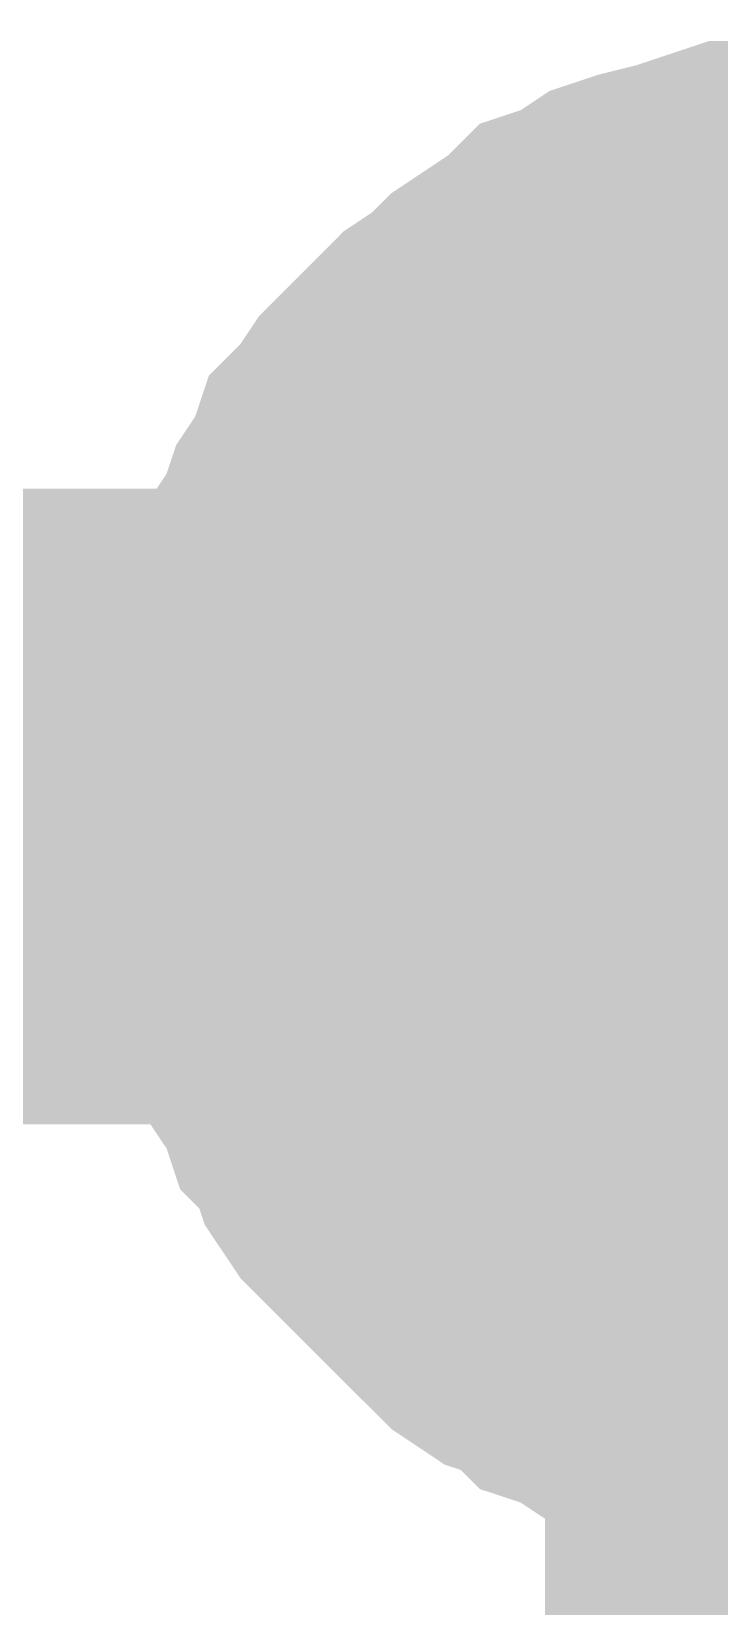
# Model space of a CAD drawing. Header units: inches. Extents: x 0 to 841, y 0 to 594.
# Drawn here: x 234.041 to 234.852, y 364.052 to 365.909 of the extents above; entities that cross this region are included whole.
import ezdxf

# ---------------------------------------------------------------- set-up
doc = ezdxf.new("R2010")
doc.units = ezdxf.units.IN
doc.layers.add('Sheet', color=255, linetype='Continuous')

msp = doc.modelspace()

# ---------------------------------------------------------------- linework, layer by layer
at = {"layer": 'Sheet'}
for points in [[(234.2574, 364.9951, 0.2997, 0.2997, 0), (234.2574, 365.0288, 0.2997, 0.2997, 0), (234.2574, 365.0737, 0.2997, 0.2997, 0), (234.2686, 365.1074, 0.2997, 0.2997, 0), (234.2686, 365.1523, 0.2997, 0.2997, 0), (234.2799, 365.186, 0.2997, 0.2997, 0), (234.2911, 365.2197, 0.2997, 0.2997, 0), (234.3023, 365.2534, 0.2997, 0.2997, 0), (234.3135, 365.2871, 0.2997, 0.2997, 0), (234.336, 365.3208, 0.2997, 0.2997, 0), (234.3472, 365.3545, 0.2997, 0.2997, 0), (234.3697, 365.3882, 0.2997, 0.2997, 0), (234.3809, 365.4218, 0.2997, 0.2997, 0), (234.4034, 365.4443, 0.2997, 0.2997, 0), (234.4258, 365.478, 0.2997, 0.2997, 0), (234.4595, 365.5117, 0.2997, 0.2997, 0), (234.482, 365.5341, 0.2997, 0.2997, 0), (234.5044, 365.5566, 0.2997, 0.2997, 0), (234.5381, 365.5791, 0.2997, 0.2997, 0), (234.5606, 365.6015, 0.2997, 0.2997, 0), (234.5943, 365.624, 0.2997, 0.2997, 0), (234.628, 365.6464, 0.2997, 0.2997, 0), (234.6504, 365.6689, 0.2997, 0.2997, 0), (234.6841, 365.6801, 0.2997, 0.2997, 0), (234.7178, 365.7026, 0.2997, 0.2997, 0), (234.7515, 365.7138, 0.2997, 0.2997, 0), (234.7964, 365.725, 0.2997, 0.2997, 0), (234.8301, 365.7363, 0.2997, 0.2997, 0), (234.8638, 365.7475, 0.2997, 0.2997, 0), (234.9087, 365.7475, 0.2997, 0.2997, 0), (234.9424, 365.7587, 0.2997, 0.2997, 0), (234.976, 365.7587, 0.2997, 0.2997, 0), (235.021, 365.7587, 0.2997, 0.2997, 0)], [(234.2574, 364.9951, 0.2997, 0.2997, 0), (234.2574, 365.0288, 0.2997, 0.2997, 0), (234.2574, 365.0737, 0.2997, 0.2997, 0), (234.2686, 365.1074, 0.2997, 0.2997, 0), (234.2686, 365.1523, 0.2997, 0.2997, 0), (234.2799, 365.186, 0.2997, 0.2997, 0), (234.2911, 365.2197, 0.2997, 0.2997, 0), (234.3023, 365.2534, 0.2997, 0.2997, 0), (234.3135, 365.2871, 0.2997, 0.2997, 0), (234.336, 365.3208, 0.2997, 0.2997, 0), (234.3472, 365.3545, 0.2997, 0.2997, 0), (234.3697, 365.3882, 0.2997, 0.2997, 0), (234.3809, 365.4218, 0.2997, 0.2997, 0), (234.4034, 365.4443, 0.2997, 0.2997, 0), (234.4258, 365.478, 0.2997, 0.2997, 0), (234.4595, 365.5117, 0.2997, 0.2997, 0), (234.482, 365.5341, 0.2997, 0.2997, 0), (234.5044, 365.5566, 0.2997, 0.2997, 0), (234.5381, 365.5791, 0.2997, 0.2997, 0), (234.5606, 365.6015, 0.2997, 0.2997, 0), (234.5943, 365.624, 0.2997, 0.2997, 0), (234.628, 365.6464, 0.2997, 0.2997, 0), (234.6504, 365.6689, 0.2997, 0.2997, 0), (234.6841, 365.6801, 0.2997, 0.2997, 0), (234.7178, 365.7026, 0.2997, 0.2997, 0), (234.7515, 365.7138, 0.2997, 0.2997, 0), (234.7964, 365.725, 0.2997, 0.2997, 0), (234.8301, 365.7363, 0.2997, 0.2997, 0), (234.8638, 365.7475, 0.2997, 0.2997, 0), (234.9087, 365.7475, 0.2997, 0.2997, 0), (234.9424, 365.7587, 0.2997, 0.2997, 0), (234.976, 365.7587, 0.2997, 0.2997, 0), (235.021, 365.7587, 0.2997, 0.2997, 0)], [(234.2574, 364.9951, 0.2997, 0.2997, 0), (234.2574, 365.0288, 0.2997, 0.2997, 0), (234.2574, 365.0737, 0.2997, 0.2997, 0), (234.2686, 365.1074, 0.2997, 0.2997, 0), (234.2686, 365.1523, 0.2997, 0.2997, 0), (234.2799, 365.186, 0.2997, 0.2997, 0), (234.2911, 365.2197, 0.2997, 0.2997, 0), (234.3023, 365.2534, 0.2997, 0.2997, 0), (234.3135, 365.2871, 0.2997, 0.2997, 0), (234.336, 365.3208, 0.2997, 0.2997, 0), (234.3472, 365.3545, 0.2997, 0.2997, 0), (234.3697, 365.3882, 0.2997, 0.2997, 0), (234.3809, 365.4218, 0.2997, 0.2997, 0), (234.4034, 365.4443, 0.2997, 0.2997, 0), (234.4258, 365.478, 0.2997, 0.2997, 0), (234.4595, 365.5117, 0.2997, 0.2997, 0), (234.482, 365.5341, 0.2997, 0.2997, 0), (234.5044, 365.5566, 0.2997, 0.2997, 0), (234.5381, 365.5791, 0.2997, 0.2997, 0), (234.5606, 365.6015, 0.2997, 0.2997, 0), (234.5943, 365.624, 0.2997, 0.2997, 0), (234.628, 365.6464, 0.2997, 0.2997, 0), (234.6504, 365.6689, 0.2997, 0.2997, 0), (234.6841, 365.6801, 0.2997, 0.2997, 0), (234.7178, 365.7026, 0.2997, 0.2997, 0), (234.7515, 365.7138, 0.2997, 0.2997, 0), (234.7964, 365.725, 0.2997, 0.2997, 0), (234.8301, 365.7363, 0.2997, 0.2997, 0), (234.8638, 365.7475, 0.2997, 0.2997, 0), (234.9087, 365.7475, 0.2997, 0.2997, 0), (234.9424, 365.7587, 0.2997, 0.2997, 0), (234.976, 365.7587, 0.2997, 0.2997, 0), (235.021, 365.7587, 0.2997, 0.2997, 0)], [(234.2574, 364.9951, 0.0991, 0.0991, 0), (234.2574, 365.0288, 0.0991, 0.0991, 0), (234.2574, 365.0737, 0.0991, 0.0991, 0), (234.2686, 365.1074, 0.0991, 0.0991, 0), (234.2686, 365.1523, 0.0991, 0.0991, 0), (234.2799, 365.186, 0.0991, 0.0991, 0), (234.2911, 365.2197, 0.0991, 0.0991, 0), (234.3023, 365.2534, 0.0991, 0.0991, 0), (234.3135, 365.2871, 0.0991, 0.0991, 0), (234.336, 365.3208, 0.0991, 0.0991, 0), (234.3472, 365.3545, 0.0991, 0.0991, 0), (234.3697, 365.3882, 0.0991, 0.0991, 0), (234.3809, 365.4218, 0.0991, 0.0991, 0), (234.4034, 365.4443, 0.0991, 0.0991, 0), (234.4258, 365.478, 0.0991, 0.0991, 0), (234.4595, 365.5117, 0.0991, 0.0991, 0), (234.482, 365.5341, 0.0991, 0.0991, 0), (234.5044, 365.5566, 0.0991, 0.0991, 0), (234.5381, 365.5791, 0.0991, 0.0991, 0), (234.5606, 365.6015, 0.0991, 0.0991, 0), (234.5943, 365.624, 0.0991, 0.0991, 0), (234.628, 365.6464, 0.0991, 0.0991, 0), (234.6504, 365.6689, 0.0991, 0.0991, 0), (234.6841, 365.6801, 0.0991, 0.0991, 0), (234.7178, 365.7026, 0.0991, 0.0991, 0), (234.7515, 365.7138, 0.0991, 0.0991, 0), (234.7964, 365.725, 0.0991, 0.0991, 0), (234.8301, 365.7363, 0.0991, 0.0991, 0), (234.8638, 365.7475, 0.0991, 0.0991, 0), (234.9087, 365.7475, 0.0991, 0.0991, 0)], [(234.2574, 364.9951, 0.0991, 0.0991, 0), (234.2574, 365.0288, 0.0991, 0.0991, 0), (234.2574, 365.0737, 0.0991, 0.0991, 0), (234.2686, 365.1074, 0.0991, 0.0991, 0), (234.2686, 365.1523, 0.0991, 0.0991, 0), (234.2799, 365.186, 0.0991, 0.0991, 0), (234.2911, 365.2197, 0.0991, 0.0991, 0), (234.3023, 365.2534, 0.0991, 0.0991, 0), (234.3135, 365.2871, 0.0991, 0.0991, 0), (234.336, 365.3208, 0.0991, 0.0991, 0), (234.3472, 365.3545, 0.0991, 0.0991, 0), (234.3697, 365.3882, 0.0991, 0.0991, 0), (234.3809, 365.4218, 0.0991, 0.0991, 0), (234.4034, 365.4443, 0.0991, 0.0991, 0), (234.4258, 365.478, 0.0991, 0.0991, 0), (234.4595, 365.5117, 0.0991, 0.0991, 0), (234.482, 365.5341, 0.0991, 0.0991, 0), (234.5044, 365.5566, 0.0991, 0.0991, 0), (234.5381, 365.5791, 0.0991, 0.0991, 0), (234.5606, 365.6015, 0.0991, 0.0991, 0), (234.5943, 365.624, 0.0991, 0.0991, 0), (234.628, 365.6464, 0.0991, 0.0991, 0), (234.6504, 365.6689, 0.0991, 0.0991, 0), (234.6841, 365.6801, 0.0991, 0.0991, 0), (234.7178, 365.7026, 0.0991, 0.0991, 0), (234.7515, 365.7138, 0.0991, 0.0991, 0), (234.7964, 365.725, 0.0991, 0.0991, 0), (234.8301, 365.7363, 0.0991, 0.0991, 0), (234.8638, 365.7475, 0.0991, 0.0991, 0), (234.9087, 365.7475, 0.0991, 0.0991, 0)], [(234.2574, 364.9951, 0.0991, 0.0991, 0), (234.2574, 365.0288, 0.0991, 0.0991, 0), (234.2574, 365.0737, 0.0991, 0.0991, 0), (234.2686, 365.1074, 0.0991, 0.0991, 0), (234.2686, 365.1523, 0.0991, 0.0991, 0), (234.2799, 365.186, 0.0991, 0.0991, 0), (234.2911, 365.2197, 0.0991, 0.0991, 0), (234.3023, 365.2534, 0.0991, 0.0991, 0), (234.3135, 365.2871, 0.0991, 0.0991, 0), (234.336, 365.3208, 0.0991, 0.0991, 0), (234.3472, 365.3545, 0.0991, 0.0991, 0), (234.3697, 365.3882, 0.0991, 0.0991, 0), (234.3809, 365.4218, 0.0991, 0.0991, 0), (234.4034, 365.4443, 0.0991, 0.0991, 0), (234.4258, 365.478, 0.0991, 0.0991, 0), (234.4595, 365.5117, 0.0991, 0.0991, 0), (234.482, 365.5341, 0.0991, 0.0991, 0), (234.5044, 365.5566, 0.0991, 0.0991, 0), (234.5381, 365.5791, 0.0991, 0.0991, 0), (234.5606, 365.6015, 0.0991, 0.0991, 0), (234.5943, 365.624, 0.0991, 0.0991, 0), (234.628, 365.6464, 0.0991, 0.0991, 0), (234.6504, 365.6689, 0.0991, 0.0991, 0), (234.6841, 365.6801, 0.0991, 0.0991, 0), (234.7178, 365.7026, 0.0991, 0.0991, 0), (234.7515, 365.7138, 0.0991, 0.0991, 0), (234.7964, 365.725, 0.0991, 0.0991, 0), (234.8301, 365.7363, 0.0991, 0.0991, 0), (234.8638, 365.7475, 0.0991, 0.0991, 0), (234.9087, 365.7475, 0.0991, 0.0991, 0)], [(234.5044, 364.9951, 0.2997, 0.2997, 0), (234.5044, 365.0176, 0.2997, 0.2997, 0), (234.5044, 365.0513, 0.2997, 0.2997, 0), (234.5157, 365.0737, 0.2997, 0.2997, 0), (234.5157, 365.0962, 0.2997, 0.2997, 0), (234.5157, 365.1186, 0.2997, 0.2997, 0), (234.5269, 365.1411, 0.2997, 0.2997, 0), (234.5381, 365.1748, 0.2997, 0.2997, 0), (234.5493, 365.1973, 0.2997, 0.2997, 0), (234.5606, 365.2197, 0.2997, 0.2997, 0), (234.5718, 365.2422, 0.2997, 0.2997, 0), (234.583, 365.2534, 0.2997, 0.2997, 0), (234.5943, 365.2759, 0.2997, 0.2997, 0), (234.6055, 365.2983, 0.2997, 0.2997, 0), (234.628, 365.3208, 0.2997, 0.2997, 0), (234.6392, 365.332, 0.2997, 0.2997, 0), (234.6616, 365.3545, 0.2997, 0.2997, 0), (234.6729, 365.3657, 0.2997, 0.2997, 0), (234.6953, 365.3882, 0.2997, 0.2997, 0), (234.7178, 365.3994, 0.2997, 0.2997, 0), (234.729, 365.4106, 0.2997, 0.2997, 0), (234.7515, 365.4331, 0.2997, 0.2997, 0), (234.7739, 365.4443, 0.2997, 0.2997, 0), (234.7964, 365.4555, 0.2997, 0.2997, 0), (234.8188, 365.4555, 0.2997, 0.2997, 0), (234.8413, 365.4668, 0.2997, 0.2997, 0), (234.8638, 365.478, 0.2997, 0.2997, 0), (234.8974, 365.4892, 0.2997, 0.2997, 0), (234.9199, 365.4892, 0.2997, 0.2997, 0), (234.9424, 365.4892, 0.2997, 0.2997, 0), (234.9648, 365.5005, 0.2997, 0.2997, 0), (234.9985, 365.5005, 0.2997, 0.2997, 0), (235.021, 365.5005, 0.2997, 0.2997, 0)], [(234.5044, 364.9951, 0.2997, 0.2997, 0), (234.5044, 365.0176, 0.2997, 0.2997, 0), (234.5044, 365.0513, 0.2997, 0.2997, 0), (234.5157, 365.0737, 0.2997, 0.2997, 0), (234.5157, 365.0962, 0.2997, 0.2997, 0), (234.5157, 365.1186, 0.2997, 0.2997, 0), (234.5269, 365.1411, 0.2997, 0.2997, 0), (234.5381, 365.1748, 0.2997, 0.2997, 0), (234.5493, 365.1973, 0.2997, 0.2997, 0), (234.5606, 365.2197, 0.2997, 0.2997, 0), (234.5718, 365.2422, 0.2997, 0.2997, 0), (234.583, 365.2534, 0.2997, 0.2997, 0), (234.5943, 365.2759, 0.2997, 0.2997, 0), (234.6055, 365.2983, 0.2997, 0.2997, 0), (234.628, 365.3208, 0.2997, 0.2997, 0), (234.6392, 365.332, 0.2997, 0.2997, 0), (234.6616, 365.3545, 0.2997, 0.2997, 0), (234.6729, 365.3657, 0.2997, 0.2997, 0), (234.6953, 365.3882, 0.2997, 0.2997, 0), (234.7178, 365.3994, 0.2997, 0.2997, 0), (234.729, 365.4106, 0.2997, 0.2997, 0), (234.7515, 365.4331, 0.2997, 0.2997, 0), (234.7739, 365.4443, 0.2997, 0.2997, 0), (234.7964, 365.4555, 0.2997, 0.2997, 0), (234.8188, 365.4555, 0.2997, 0.2997, 0), (234.8413, 365.4668, 0.2997, 0.2997, 0), (234.8638, 365.478, 0.2997, 0.2997, 0), (234.8974, 365.4892, 0.2997, 0.2997, 0), (234.9199, 365.4892, 0.2997, 0.2997, 0), (234.9424, 365.4892, 0.2997, 0.2997, 0), (234.9648, 365.5005, 0.2997, 0.2997, 0), (234.9985, 365.5005, 0.2997, 0.2997, 0), (235.021, 365.5005, 0.2997, 0.2997, 0)], [(234.5044, 364.9951, 0.2997, 0.2997, 0), (234.5044, 365.0176, 0.2997, 0.2997, 0), (234.5044, 365.0513, 0.2997, 0.2997, 0), (234.5157, 365.0737, 0.2997, 0.2997, 0), (234.5157, 365.0962, 0.2997, 0.2997, 0), (234.5157, 365.1186, 0.2997, 0.2997, 0), (234.5269, 365.1411, 0.2997, 0.2997, 0), (234.5381, 365.1748, 0.2997, 0.2997, 0), (234.5493, 365.1973, 0.2997, 0.2997, 0), (234.5606, 365.2197, 0.2997, 0.2997, 0), (234.5718, 365.2422, 0.2997, 0.2997, 0), (234.583, 365.2534, 0.2997, 0.2997, 0), (234.5943, 365.2759, 0.2997, 0.2997, 0), (234.6055, 365.2983, 0.2997, 0.2997, 0), (234.628, 365.3208, 0.2997, 0.2997, 0), (234.6392, 365.332, 0.2997, 0.2997, 0), (234.6616, 365.3545, 0.2997, 0.2997, 0), (234.6729, 365.3657, 0.2997, 0.2997, 0), (234.6953, 365.3882, 0.2997, 0.2997, 0), (234.7178, 365.3994, 0.2997, 0.2997, 0), (234.729, 365.4106, 0.2997, 0.2997, 0), (234.7515, 365.4331, 0.2997, 0.2997, 0), (234.7739, 365.4443, 0.2997, 0.2997, 0), (234.7964, 365.4555, 0.2997, 0.2997, 0), (234.8188, 365.4555, 0.2997, 0.2997, 0), (234.8413, 365.4668, 0.2997, 0.2997, 0), (234.8638, 365.478, 0.2997, 0.2997, 0), (234.8974, 365.4892, 0.2997, 0.2997, 0), (234.9199, 365.4892, 0.2997, 0.2997, 0), (234.9424, 365.4892, 0.2997, 0.2997, 0), (234.9648, 365.5005, 0.2997, 0.2997, 0), (234.9985, 365.5005, 0.2997, 0.2997, 0), (235.021, 365.5005, 0.2997, 0.2997, 0)], [(234.5044, 364.9951, 0.0991, 0.0991, 0), (234.5044, 365.0176, 0.0991, 0.0991, 0), (234.5044, 365.0513, 0.0991, 0.0991, 0), (234.5157, 365.0737, 0.0991, 0.0991, 0), (234.5157, 365.0962, 0.0991, 0.0991, 0), (234.5157, 365.1186, 0.0991, 0.0991, 0), (234.5269, 365.1411, 0.0991, 0.0991, 0), (234.5381, 365.1748, 0.0991, 0.0991, 0), (234.5493, 365.1973, 0.0991, 0.0991, 0), (234.5606, 365.2197, 0.0991, 0.0991, 0), (234.5718, 365.2422, 0.0991, 0.0991, 0), (234.583, 365.2534, 0.0991, 0.0991, 0), (234.5943, 365.2759, 0.0991, 0.0991, 0), (234.6055, 365.2983, 0.0991, 0.0991, 0), (234.628, 365.3208, 0.0991, 0.0991, 0), (234.6392, 365.332, 0.0991, 0.0991, 0), (234.6616, 365.3545, 0.0991, 0.0991, 0), (234.6729, 365.3657, 0.0991, 0.0991, 0), (234.6953, 365.3882, 0.0991, 0.0991, 0), (234.7178, 365.3994, 0.0991, 0.0991, 0), (234.729, 365.4106, 0.0991, 0.0991, 0), (234.7515, 365.4331, 0.0991, 0.0991, 0), (234.7739, 365.4443, 0.0991, 0.0991, 0), (234.7964, 365.4555, 0.0991, 0.0991, 0), (234.8188, 365.4555, 0.0991, 0.0991, 0), (234.8413, 365.4668, 0.0991, 0.0991, 0), (234.8638, 365.478, 0.0991, 0.0991, 0), (234.8974, 365.4892, 0.0991, 0.0991, 0), (234.9199, 365.4892, 0.0991, 0.0991, 0)], [(234.5044, 364.9951, 0.0991, 0.0991, 0), (234.5044, 365.0176, 0.0991, 0.0991, 0), (234.5044, 365.0513, 0.0991, 0.0991, 0), (234.5157, 365.0737, 0.0991, 0.0991, 0), (234.5157, 365.0962, 0.0991, 0.0991, 0), (234.5157, 365.1186, 0.0991, 0.0991, 0), (234.5269, 365.1411, 0.0991, 0.0991, 0), (234.5381, 365.1748, 0.0991, 0.0991, 0), (234.5493, 365.1973, 0.0991, 0.0991, 0), (234.5606, 365.2197, 0.0991, 0.0991, 0), (234.5718, 365.2422, 0.0991, 0.0991, 0), (234.583, 365.2534, 0.0991, 0.0991, 0), (234.5943, 365.2759, 0.0991, 0.0991, 0), (234.6055, 365.2983, 0.0991, 0.0991, 0), (234.628, 365.3208, 0.0991, 0.0991, 0), (234.6392, 365.332, 0.0991, 0.0991, 0), (234.6616, 365.3545, 0.0991, 0.0991, 0), (234.6729, 365.3657, 0.0991, 0.0991, 0), (234.6953, 365.3882, 0.0991, 0.0991, 0), (234.7178, 365.3994, 0.0991, 0.0991, 0), (234.729, 365.4106, 0.0991, 0.0991, 0), (234.7515, 365.4331, 0.0991, 0.0991, 0), (234.7739, 365.4443, 0.0991, 0.0991, 0), (234.7964, 365.4555, 0.0991, 0.0991, 0), (234.8188, 365.4555, 0.0991, 0.0991, 0), (234.8413, 365.4668, 0.0991, 0.0991, 0), (234.8638, 365.478, 0.0991, 0.0991, 0), (234.8974, 365.4892, 0.0991, 0.0991, 0), (234.9199, 365.4892, 0.0991, 0.0991, 0)], [(234.5044, 364.9951, 0.0991, 0.0991, 0), (234.5044, 365.0176, 0.0991, 0.0991, 0), (234.5044, 365.0513, 0.0991, 0.0991, 0), (234.5157, 365.0737, 0.0991, 0.0991, 0), (234.5157, 365.0962, 0.0991, 0.0991, 0), (234.5157, 365.1186, 0.0991, 0.0991, 0), (234.5269, 365.1411, 0.0991, 0.0991, 0), (234.5381, 365.1748, 0.0991, 0.0991, 0), (234.5493, 365.1973, 0.0991, 0.0991, 0), (234.5606, 365.2197, 0.0991, 0.0991, 0), (234.5718, 365.2422, 0.0991, 0.0991, 0), (234.583, 365.2534, 0.0991, 0.0991, 0), (234.5943, 365.2759, 0.0991, 0.0991, 0), (234.6055, 365.2983, 0.0991, 0.0991, 0), (234.628, 365.3208, 0.0991, 0.0991, 0), (234.6392, 365.332, 0.0991, 0.0991, 0), (234.6616, 365.3545, 0.0991, 0.0991, 0), (234.6729, 365.3657, 0.0991, 0.0991, 0), (234.6953, 365.3882, 0.0991, 0.0991, 0), (234.7178, 365.3994, 0.0991, 0.0991, 0), (234.729, 365.4106, 0.0991, 0.0991, 0), (234.7515, 365.4331, 0.0991, 0.0991, 0), (234.7739, 365.4443, 0.0991, 0.0991, 0), (234.7964, 365.4555, 0.0991, 0.0991, 0), (234.8188, 365.4555, 0.0991, 0.0991, 0), (234.8413, 365.4668, 0.0991, 0.0991, 0), (234.8638, 365.478, 0.0991, 0.0991, 0), (234.8974, 365.4892, 0.0991, 0.0991, 0), (234.9199, 365.4892, 0.0991, 0.0991, 0)], [(212.5182, 364.9951, 0.7493, 0.7493, 0), (220.0191, 364.9951, 0.7493, 0.7493, 0), (235.021, 364.9951, 0.7493, 0.7493, 0)], [(350.0049, 364.9951, 0.7493, 0.7493, 0), (235.021, 364.9951, 0.7493, 0.7493, 0)], [(235.021, 362.4909, 0.7493, 0.7493, 0), (235.021, 364.9951, 0.7493, 0.7493, 0)], [(235.021, 364.2315, 0.2997, 0.2997, 0), (234.976, 364.2315, 0.2997, 0.2997, 0), (234.9424, 364.2315, 0.2997, 0.2997, 0), (234.9087, 364.2427, 0.2997, 0.2997, 0), (234.8638, 364.2427, 0.2997, 0.2997, 0), (234.8301, 364.254, 0.2997, 0.2997, 0), (234.7964, 364.2652, 0.2997, 0.2997, 0), (234.7515, 364.2764, 0.2997, 0.2997, 0), (234.7178, 364.2877, 0.2997, 0.2997, 0), (234.6841, 364.3101, 0.2997, 0.2997, 0), (234.6504, 364.3213, 0.2997, 0.2997, 0), (234.628, 364.3438, 0.2997, 0.2997, 0), (234.5943, 364.355, 0.2997, 0.2997, 0), (234.5606, 364.3775, 0.2997, 0.2997, 0), (234.5381, 364.4, 0.2997, 0.2997, 0), (234.5044, 364.4336, 0.2997, 0.2997, 0), (234.482, 364.4561, 0.2997, 0.2997, 0), (234.4595, 364.4786, 0.2997, 0.2997, 0), (234.4258, 364.5123, 0.2997, 0.2997, 0), (234.4034, 364.5347, 0.2997, 0.2997, 0), (234.3809, 364.5684, 0.2997, 0.2997, 0), (234.3697, 364.6021, 0.2997, 0.2997, 0), (234.3472, 364.6245, 0.2997, 0.2997, 0), (234.336, 364.6582, 0.2997, 0.2997, 0), (234.3135, 364.6919, 0.2997, 0.2997, 0), (234.3023, 364.7256, 0.2997, 0.2997, 0), (234.2911, 364.7705, 0.2997, 0.2997, 0), (234.2799, 364.8042, 0.2997, 0.2997, 0), (234.2686, 364.8379, 0.2997, 0.2997, 0), (234.2686, 364.8828, 0.2997, 0.2997, 0), (234.2574, 364.9165, 0.2997, 0.2997, 0), (234.2574, 364.9502, 0.2997, 0.2997, 0), (234.2574, 364.9951, 0.2997, 0.2997, 0)], [(234.2574, 364.9951, 0.2997, 0.2997, 0), (234.2574, 364.9951, 0.2997, 0.2997, 0)], [(235.021, 364.2315, 0.2997, 0.2997, 0), (234.976, 364.2315, 0.2997, 0.2997, 0), (234.9424, 364.2315, 0.2997, 0.2997, 0), (234.9087, 364.2427, 0.2997, 0.2997, 0), (234.8638, 364.2427, 0.2997, 0.2997, 0), (234.8301, 364.254, 0.2997, 0.2997, 0), (234.7964, 364.2652, 0.2997, 0.2997, 0), (234.7515, 364.2764, 0.2997, 0.2997, 0), (234.7178, 364.2877, 0.2997, 0.2997, 0), (234.6841, 364.3101, 0.2997, 0.2997, 0), (234.6504, 364.3213, 0.2997, 0.2997, 0), (234.628, 364.3438, 0.2997, 0.2997, 0), (234.5943, 364.355, 0.2997, 0.2997, 0), (234.5606, 364.3775, 0.2997, 0.2997, 0), (234.5381, 364.4, 0.2997, 0.2997, 0), (234.5044, 364.4336, 0.2997, 0.2997, 0), (234.482, 364.4561, 0.2997, 0.2997, 0), (234.4595, 364.4786, 0.2997, 0.2997, 0), (234.4258, 364.5123, 0.2997, 0.2997, 0), (234.4034, 364.5347, 0.2997, 0.2997, 0), (234.3809, 364.5684, 0.2997, 0.2997, 0), (234.3697, 364.6021, 0.2997, 0.2997, 0), (234.3472, 364.6245, 0.2997, 0.2997, 0), (234.336, 364.6582, 0.2997, 0.2997, 0), (234.3135, 364.6919, 0.2997, 0.2997, 0), (234.3023, 364.7256, 0.2997, 0.2997, 0), (234.2911, 364.7705, 0.2997, 0.2997, 0), (234.2799, 364.8042, 0.2997, 0.2997, 0), (234.2686, 364.8379, 0.2997, 0.2997, 0), (234.2686, 364.8828, 0.2997, 0.2997, 0), (234.2574, 364.9165, 0.2997, 0.2997, 0), (234.2574, 364.9502, 0.2997, 0.2997, 0), (234.2574, 364.9951, 0.2997, 0.2997, 0)], [(234.2574, 364.9951, 0.2997, 0.2997, 0), (234.2574, 364.9951, 0.2997, 0.2997, 0)], [(235.021, 364.2315, 0.2997, 0.2997, 0), (234.976, 364.2315, 0.2997, 0.2997, 0), (234.9424, 364.2315, 0.2997, 0.2997, 0), (234.9087, 364.2427, 0.2997, 0.2997, 0), (234.8638, 364.2427, 0.2997, 0.2997, 0), (234.8301, 364.254, 0.2997, 0.2997, 0), (234.7964, 364.2652, 0.2997, 0.2997, 0), (234.7515, 364.2764, 0.2997, 0.2997, 0), (234.7178, 364.2877, 0.2997, 0.2997, 0), (234.6841, 364.3101, 0.2997, 0.2997, 0), (234.6504, 364.3213, 0.2997, 0.2997, 0), (234.628, 364.3438, 0.2997, 0.2997, 0), (234.5943, 364.355, 0.2997, 0.2997, 0), (234.5606, 364.3775, 0.2997, 0.2997, 0), (234.5381, 364.4, 0.2997, 0.2997, 0), (234.5044, 364.4336, 0.2997, 0.2997, 0), (234.482, 364.4561, 0.2997, 0.2997, 0), (234.4595, 364.4786, 0.2997, 0.2997, 0), (234.4258, 364.5123, 0.2997, 0.2997, 0), (234.4034, 364.5347, 0.2997, 0.2997, 0), (234.3809, 364.5684, 0.2997, 0.2997, 0), (234.3697, 364.6021, 0.2997, 0.2997, 0), (234.3472, 364.6245, 0.2997, 0.2997, 0), (234.336, 364.6582, 0.2997, 0.2997, 0), (234.3135, 364.6919, 0.2997, 0.2997, 0), (234.3023, 364.7256, 0.2997, 0.2997, 0), (234.2911, 364.7705, 0.2997, 0.2997, 0), (234.2799, 364.8042, 0.2997, 0.2997, 0), (234.2686, 364.8379, 0.2997, 0.2997, 0), (234.2686, 364.8828, 0.2997, 0.2997, 0), (234.2574, 364.9165, 0.2997, 0.2997, 0), (234.2574, 364.9502, 0.2997, 0.2997, 0), (234.2574, 364.9951, 0.2997, 0.2997, 0)], [(234.2574, 364.9951, 0.2997, 0.2997, 0), (234.2574, 364.9951, 0.2997, 0.2997, 0)], [(235.021, 364.4898, 0.2997, 0.2997, 0), (234.9985, 364.4898, 0.2997, 0.2997, 0), (234.9648, 364.4898, 0.2997, 0.2997, 0), (234.9424, 364.501, 0.2997, 0.2997, 0), (234.9199, 364.501, 0.2997, 0.2997, 0), (234.8974, 364.501, 0.2997, 0.2997, 0), (234.8638, 364.5123, 0.2997, 0.2997, 0), (234.8413, 364.5235, 0.2997, 0.2997, 0), (234.8188, 364.5347, 0.2997, 0.2997, 0), (234.7964, 364.5347, 0.2997, 0.2997, 0), (234.7739, 364.5459, 0.2997, 0.2997, 0), (234.7515, 364.5572, 0.2997, 0.2997, 0), (234.729, 364.5796, 0.2997, 0.2997, 0), (234.7178, 364.5909, 0.2997, 0.2997, 0), (234.6953, 364.6021, 0.2997, 0.2997, 0), (234.6729, 364.6245, 0.2997, 0.2997, 0), (234.6616, 364.6358, 0.2997, 0.2997, 0), (234.6392, 364.6582, 0.2997, 0.2997, 0), (234.628, 364.6695, 0.2997, 0.2997, 0), (234.6055, 364.6919, 0.2997, 0.2997, 0), (234.5943, 364.7144, 0.2997, 0.2997, 0), (234.583, 364.7368, 0.2997, 0.2997, 0), (234.5718, 364.7481, 0.2997, 0.2997, 0), (234.5606, 364.7705, 0.2997, 0.2997, 0), (234.5493, 364.793, 0.2997, 0.2997, 0), (234.5381, 364.8154, 0.2997, 0.2997, 0), (234.5269, 364.8491, 0.2997, 0.2997, 0), (234.5157, 364.8716, 0.2997, 0.2997, 0), (234.5157, 364.8941, 0.2997, 0.2997, 0), (234.5157, 364.9165, 0.2997, 0.2997, 0), (234.5044, 364.939, 0.2997, 0.2997, 0), (234.5044, 364.9727, 0.2997, 0.2997, 0), (234.5044, 364.9951, 0.2997, 0.2997, 0)], [(234.5044, 364.9951, 0.2997, 0.2997, 0), (234.5044, 364.9951, 0.2997, 0.2997, 0)], [(235.021, 364.4898, 0.2997, 0.2997, 0), (234.9985, 364.4898, 0.2997, 0.2997, 0), (234.9648, 364.4898, 0.2997, 0.2997, 0), (234.9424, 364.501, 0.2997, 0.2997, 0), (234.9199, 364.501, 0.2997, 0.2997, 0), (234.8974, 364.501, 0.2997, 0.2997, 0), (234.8638, 364.5123, 0.2997, 0.2997, 0), (234.8413, 364.5235, 0.2997, 0.2997, 0), (234.8188, 364.5347, 0.2997, 0.2997, 0), (234.7964, 364.5347, 0.2997, 0.2997, 0), (234.7739, 364.5459, 0.2997, 0.2997, 0), (234.7515, 364.5572, 0.2997, 0.2997, 0), (234.729, 364.5796, 0.2997, 0.2997, 0), (234.7178, 364.5909, 0.2997, 0.2997, 0), (234.6953, 364.6021, 0.2997, 0.2997, 0), (234.6729, 364.6245, 0.2997, 0.2997, 0), (234.6616, 364.6358, 0.2997, 0.2997, 0), (234.6392, 364.6582, 0.2997, 0.2997, 0), (234.628, 364.6695, 0.2997, 0.2997, 0), (234.6055, 364.6919, 0.2997, 0.2997, 0), (234.5943, 364.7144, 0.2997, 0.2997, 0), (234.583, 364.7368, 0.2997, 0.2997, 0), (234.5718, 364.7481, 0.2997, 0.2997, 0), (234.5606, 364.7705, 0.2997, 0.2997, 0), (234.5493, 364.793, 0.2997, 0.2997, 0), (234.5381, 364.8154, 0.2997, 0.2997, 0), (234.5269, 364.8491, 0.2997, 0.2997, 0), (234.5157, 364.8716, 0.2997, 0.2997, 0), (234.5157, 364.8941, 0.2997, 0.2997, 0), (234.5157, 364.9165, 0.2997, 0.2997, 0), (234.5044, 364.939, 0.2997, 0.2997, 0), (234.5044, 364.9727, 0.2997, 0.2997, 0), (234.5044, 364.9951, 0.2997, 0.2997, 0)], [(234.5044, 364.9951, 0.2997, 0.2997, 0), (234.5044, 364.9951, 0.2997, 0.2997, 0)], [(235.021, 364.4898, 0.2997, 0.2997, 0), (234.9985, 364.4898, 0.2997, 0.2997, 0), (234.9648, 364.4898, 0.2997, 0.2997, 0), (234.9424, 364.501, 0.2997, 0.2997, 0), (234.9199, 364.501, 0.2997, 0.2997, 0), (234.8974, 364.501, 0.2997, 0.2997, 0), (234.8638, 364.5123, 0.2997, 0.2997, 0), (234.8413, 364.5235, 0.2997, 0.2997, 0), (234.8188, 364.5347, 0.2997, 0.2997, 0), (234.7964, 364.5347, 0.2997, 0.2997, 0), (234.7739, 364.5459, 0.2997, 0.2997, 0), (234.7515, 364.5572, 0.2997, 0.2997, 0), (234.729, 364.5796, 0.2997, 0.2997, 0), (234.7178, 364.5909, 0.2997, 0.2997, 0), (234.6953, 364.6021, 0.2997, 0.2997, 0), (234.6729, 364.6245, 0.2997, 0.2997, 0), (234.6616, 364.6358, 0.2997, 0.2997, 0), (234.6392, 364.6582, 0.2997, 0.2997, 0), (234.628, 364.6695, 0.2997, 0.2997, 0), (234.6055, 364.6919, 0.2997, 0.2997, 0), (234.5943, 364.7144, 0.2997, 0.2997, 0), (234.583, 364.7368, 0.2997, 0.2997, 0), (234.5718, 364.7481, 0.2997, 0.2997, 0), (234.5606, 364.7705, 0.2997, 0.2997, 0), (234.5493, 364.793, 0.2997, 0.2997, 0), (234.5381, 364.8154, 0.2997, 0.2997, 0), (234.5269, 364.8491, 0.2997, 0.2997, 0), (234.5157, 364.8716, 0.2997, 0.2997, 0), (234.5157, 364.8941, 0.2997, 0.2997, 0), (234.5157, 364.9165, 0.2997, 0.2997, 0), (234.5044, 364.939, 0.2997, 0.2997, 0), (234.5044, 364.9727, 0.2997, 0.2997, 0), (234.5044, 364.9951, 0.2997, 0.2997, 0)], [(234.5044, 364.9951, 0.2997, 0.2997, 0), (234.5044, 364.9951, 0.2997, 0.2997, 0)], [(234.9087, 364.2427, 0.0991, 0.0991, 0), (234.8638, 364.2427, 0.0991, 0.0991, 0), (234.8301, 364.254, 0.0991, 0.0991, 0), (234.7964, 364.2652, 0.0991, 0.0991, 0), (234.7515, 364.2764, 0.0991, 0.0991, 0), (234.7178, 364.2877, 0.0991, 0.0991, 0), (234.6841, 364.3101, 0.0991, 0.0991, 0), (234.6504, 364.3213, 0.0991, 0.0991, 0), (234.628, 364.3438, 0.0991, 0.0991, 0), (234.5943, 364.355, 0.0991, 0.0991, 0), (234.5606, 364.3775, 0.0991, 0.0991, 0), (234.5381, 364.4, 0.0991, 0.0991, 0), (234.5044, 364.4336, 0.0991, 0.0991, 0), (234.482, 364.4561, 0.0991, 0.0991, 0), (234.4595, 364.4786, 0.0991, 0.0991, 0), (234.4258, 364.5123, 0.0991, 0.0991, 0), (234.4034, 364.5347, 0.0991, 0.0991, 0), (234.3809, 364.5684, 0.0991, 0.0991, 0), (234.3697, 364.6021, 0.0991, 0.0991, 0), (234.3472, 364.6245, 0.0991, 0.0991, 0), (234.336, 364.6582, 0.0991, 0.0991, 0), (234.3135, 364.6919, 0.0991, 0.0991, 0), (234.3023, 364.7256, 0.0991, 0.0991, 0), (234.2911, 364.7705, 0.0991, 0.0991, 0), (234.2799, 364.8042, 0.0991, 0.0991, 0), (234.2686, 364.8379, 0.0991, 0.0991, 0), (234.2686, 364.8828, 0.0991, 0.0991, 0), (234.2574, 364.9165, 0.0991, 0.0991, 0), (234.2574, 364.9502, 0.0991, 0.0991, 0), (234.2574, 364.9951, 0.0991, 0.0991, 0)], [(234.2574, 364.9951, 0.0991, 0.0991, 0), (234.2574, 364.9951, 0.0991, 0.0991, 0)], [(234.9087, 364.2427, 0.0991, 0.0991, 0), (234.8638, 364.2427, 0.0991, 0.0991, 0), (234.8301, 364.254, 0.0991, 0.0991, 0), (234.7964, 364.2652, 0.0991, 0.0991, 0), (234.7515, 364.2764, 0.0991, 0.0991, 0), (234.7178, 364.2877, 0.0991, 0.0991, 0), (234.6841, 364.3101, 0.0991, 0.0991, 0), (234.6504, 364.3213, 0.0991, 0.0991, 0), (234.628, 364.3438, 0.0991, 0.0991, 0), (234.5943, 364.355, 0.0991, 0.0991, 0), (234.5606, 364.3775, 0.0991, 0.0991, 0), (234.5381, 364.4, 0.0991, 0.0991, 0), (234.5044, 364.4336, 0.0991, 0.0991, 0), (234.482, 364.4561, 0.0991, 0.0991, 0), (234.4595, 364.4786, 0.0991, 0.0991, 0), (234.4258, 364.5123, 0.0991, 0.0991, 0), (234.4034, 364.5347, 0.0991, 0.0991, 0), (234.3809, 364.5684, 0.0991, 0.0991, 0), (234.3697, 364.6021, 0.0991, 0.0991, 0), (234.3472, 364.6245, 0.0991, 0.0991, 0), (234.336, 364.6582, 0.0991, 0.0991, 0), (234.3135, 364.6919, 0.0991, 0.0991, 0), (234.3023, 364.7256, 0.0991, 0.0991, 0), (234.2911, 364.7705, 0.0991, 0.0991, 0), (234.2799, 364.8042, 0.0991, 0.0991, 0), (234.2686, 364.8379, 0.0991, 0.0991, 0), (234.2686, 364.8828, 0.0991, 0.0991, 0), (234.2574, 364.9165, 0.0991, 0.0991, 0), (234.2574, 364.9502, 0.0991, 0.0991, 0), (234.2574, 364.9951, 0.0991, 0.0991, 0)], [(234.2574, 364.9951, 0.0991, 0.0991, 0), (234.2574, 364.9951, 0.0991, 0.0991, 0)], [(234.9087, 364.2427, 0.0991, 0.0991, 0), (234.8638, 364.2427, 0.0991, 0.0991, 0), (234.8301, 364.254, 0.0991, 0.0991, 0), (234.7964, 364.2652, 0.0991, 0.0991, 0), (234.7515, 364.2764, 0.0991, 0.0991, 0), (234.7178, 364.2877, 0.0991, 0.0991, 0), (234.6841, 364.3101, 0.0991, 0.0991, 0), (234.6504, 364.3213, 0.0991, 0.0991, 0), (234.628, 364.3438, 0.0991, 0.0991, 0), (234.5943, 364.355, 0.0991, 0.0991, 0), (234.5606, 364.3775, 0.0991, 0.0991, 0), (234.5381, 364.4, 0.0991, 0.0991, 0), (234.5044, 364.4336, 0.0991, 0.0991, 0), (234.482, 364.4561, 0.0991, 0.0991, 0), (234.4595, 364.4786, 0.0991, 0.0991, 0), (234.4258, 364.5123, 0.0991, 0.0991, 0), (234.4034, 364.5347, 0.0991, 0.0991, 0), (234.3809, 364.5684, 0.0991, 0.0991, 0), (234.3697, 364.6021, 0.0991, 0.0991, 0), (234.3472, 364.6245, 0.0991, 0.0991, 0), (234.336, 364.6582, 0.0991, 0.0991, 0), (234.3135, 364.6919, 0.0991, 0.0991, 0), (234.3023, 364.7256, 0.0991, 0.0991, 0), (234.2911, 364.7705, 0.0991, 0.0991, 0), (234.2799, 364.8042, 0.0991, 0.0991, 0), (234.2686, 364.8379, 0.0991, 0.0991, 0), (234.2686, 364.8828, 0.0991, 0.0991, 0), (234.2574, 364.9165, 0.0991, 0.0991, 0), (234.2574, 364.9502, 0.0991, 0.0991, 0), (234.2574, 364.9951, 0.0991, 0.0991, 0)], [(234.2574, 364.9951, 0.0991, 0.0991, 0), (234.2574, 364.9951, 0.0991, 0.0991, 0)], [(234.9199, 364.501, 0.0991, 0.0991, 0), (234.8974, 364.501, 0.0991, 0.0991, 0), (234.8638, 364.5123, 0.0991, 0.0991, 0), (234.8413, 364.5235, 0.0991, 0.0991, 0), (234.8188, 364.5347, 0.0991, 0.0991, 0), (234.7964, 364.5347, 0.0991, 0.0991, 0), (234.7739, 364.5459, 0.0991, 0.0991, 0), (234.7515, 364.5572, 0.0991, 0.0991, 0), (234.729, 364.5796, 0.0991, 0.0991, 0), (234.7178, 364.5909, 0.0991, 0.0991, 0), (234.6953, 364.6021, 0.0991, 0.0991, 0), (234.6729, 364.6245, 0.0991, 0.0991, 0), (234.6616, 364.6358, 0.0991, 0.0991, 0), (234.6392, 364.6582, 0.0991, 0.0991, 0), (234.628, 364.6695, 0.0991, 0.0991, 0), (234.6055, 364.6919, 0.0991, 0.0991, 0), (234.5943, 364.7144, 0.0991, 0.0991, 0), (234.583, 364.7368, 0.0991, 0.0991, 0), (234.5718, 364.7481, 0.0991, 0.0991, 0), (234.5606, 364.7705, 0.0991, 0.0991, 0), (234.5493, 364.793, 0.0991, 0.0991, 0), (234.5381, 364.8154, 0.0991, 0.0991, 0), (234.5269, 364.8491, 0.0991, 0.0991, 0), (234.5157, 364.8716, 0.0991, 0.0991, 0), (234.5157, 364.8941, 0.0991, 0.0991, 0), (234.5157, 364.9165, 0.0991, 0.0991, 0), (234.5044, 364.939, 0.0991, 0.0991, 0), (234.5044, 364.9727, 0.0991, 0.0991, 0), (234.5044, 364.9951, 0.0991, 0.0991, 0)], [(234.5044, 364.9951, 0.0991, 0.0991, 0), (234.5044, 364.9951, 0.0991, 0.0991, 0)], [(234.9199, 364.501, 0.0991, 0.0991, 0), (234.8974, 364.501, 0.0991, 0.0991, 0), (234.8638, 364.5123, 0.0991, 0.0991, 0), (234.8413, 364.5235, 0.0991, 0.0991, 0), (234.8188, 364.5347, 0.0991, 0.0991, 0), (234.7964, 364.5347, 0.0991, 0.0991, 0), (234.7739, 364.5459, 0.0991, 0.0991, 0), (234.7515, 364.5572, 0.0991, 0.0991, 0), (234.729, 364.5796, 0.0991, 0.0991, 0), (234.7178, 364.5909, 0.0991, 0.0991, 0), (234.6953, 364.6021, 0.0991, 0.0991, 0), (234.6729, 364.6245, 0.0991, 0.0991, 0), (234.6616, 364.6358, 0.0991, 0.0991, 0), (234.6392, 364.6582, 0.0991, 0.0991, 0), (234.628, 364.6695, 0.0991, 0.0991, 0), (234.6055, 364.6919, 0.0991, 0.0991, 0), (234.5943, 364.7144, 0.0991, 0.0991, 0), (234.583, 364.7368, 0.0991, 0.0991, 0), (234.5718, 364.7481, 0.0991, 0.0991, 0), (234.5606, 364.7705, 0.0991, 0.0991, 0), (234.5493, 364.793, 0.0991, 0.0991, 0), (234.5381, 364.8154, 0.0991, 0.0991, 0), (234.5269, 364.8491, 0.0991, 0.0991, 0), (234.5157, 364.8716, 0.0991, 0.0991, 0), (234.5157, 364.8941, 0.0991, 0.0991, 0), (234.5157, 364.9165, 0.0991, 0.0991, 0), (234.5044, 364.939, 0.0991, 0.0991, 0), (234.5044, 364.9727, 0.0991, 0.0991, 0), (234.5044, 364.9951, 0.0991, 0.0991, 0)], [(234.5044, 364.9951, 0.0991, 0.0991, 0), (234.5044, 364.9951, 0.0991, 0.0991, 0)], [(234.9199, 364.501, 0.0991, 0.0991, 0), (234.8974, 364.501, 0.0991, 0.0991, 0), (234.8638, 364.5123, 0.0991, 0.0991, 0), (234.8413, 364.5235, 0.0991, 0.0991, 0), (234.8188, 364.5347, 0.0991, 0.0991, 0), (234.7964, 364.5347, 0.0991, 0.0991, 0), (234.7739, 364.5459, 0.0991, 0.0991, 0), (234.7515, 364.5572, 0.0991, 0.0991, 0), (234.729, 364.5796, 0.0991, 0.0991, 0), (234.7178, 364.5909, 0.0991, 0.0991, 0), (234.6953, 364.6021, 0.0991, 0.0991, 0), (234.6729, 364.6245, 0.0991, 0.0991, 0), (234.6616, 364.6358, 0.0991, 0.0991, 0), (234.6392, 364.6582, 0.0991, 0.0991, 0), (234.628, 364.6695, 0.0991, 0.0991, 0), (234.6055, 364.6919, 0.0991, 0.0991, 0), (234.5943, 364.7144, 0.0991, 0.0991, 0), (234.583, 364.7368, 0.0991, 0.0991, 0), (234.5718, 364.7481, 0.0991, 0.0991, 0), (234.5606, 364.7705, 0.0991, 0.0991, 0), (234.5493, 364.793, 0.0991, 0.0991, 0), (234.5381, 364.8154, 0.0991, 0.0991, 0), (234.5269, 364.8491, 0.0991, 0.0991, 0), (234.5157, 364.8716, 0.0991, 0.0991, 0), (234.5157, 364.8941, 0.0991, 0.0991, 0), (234.5157, 364.9165, 0.0991, 0.0991, 0), (234.5044, 364.939, 0.0991, 0.0991, 0), (234.5044, 364.9727, 0.0991, 0.0991, 0), (234.5044, 364.9951, 0.0991, 0.0991, 0)], [(234.5044, 364.9951, 0.0991, 0.0991, 0), (234.5044, 364.9951, 0.0991, 0.0991, 0)]]:
    msp.add_lwpolyline(points, format="xyseb", dxfattribs=at)
msp.add_lwpolyline([(234.746, 365, 0.508, 0.508, 1), (235.254, 365, 0.508, 0.508, 1)], format="xyseb", close=True, dxfattribs=at)

doc.saveas('drawing.dxf')
